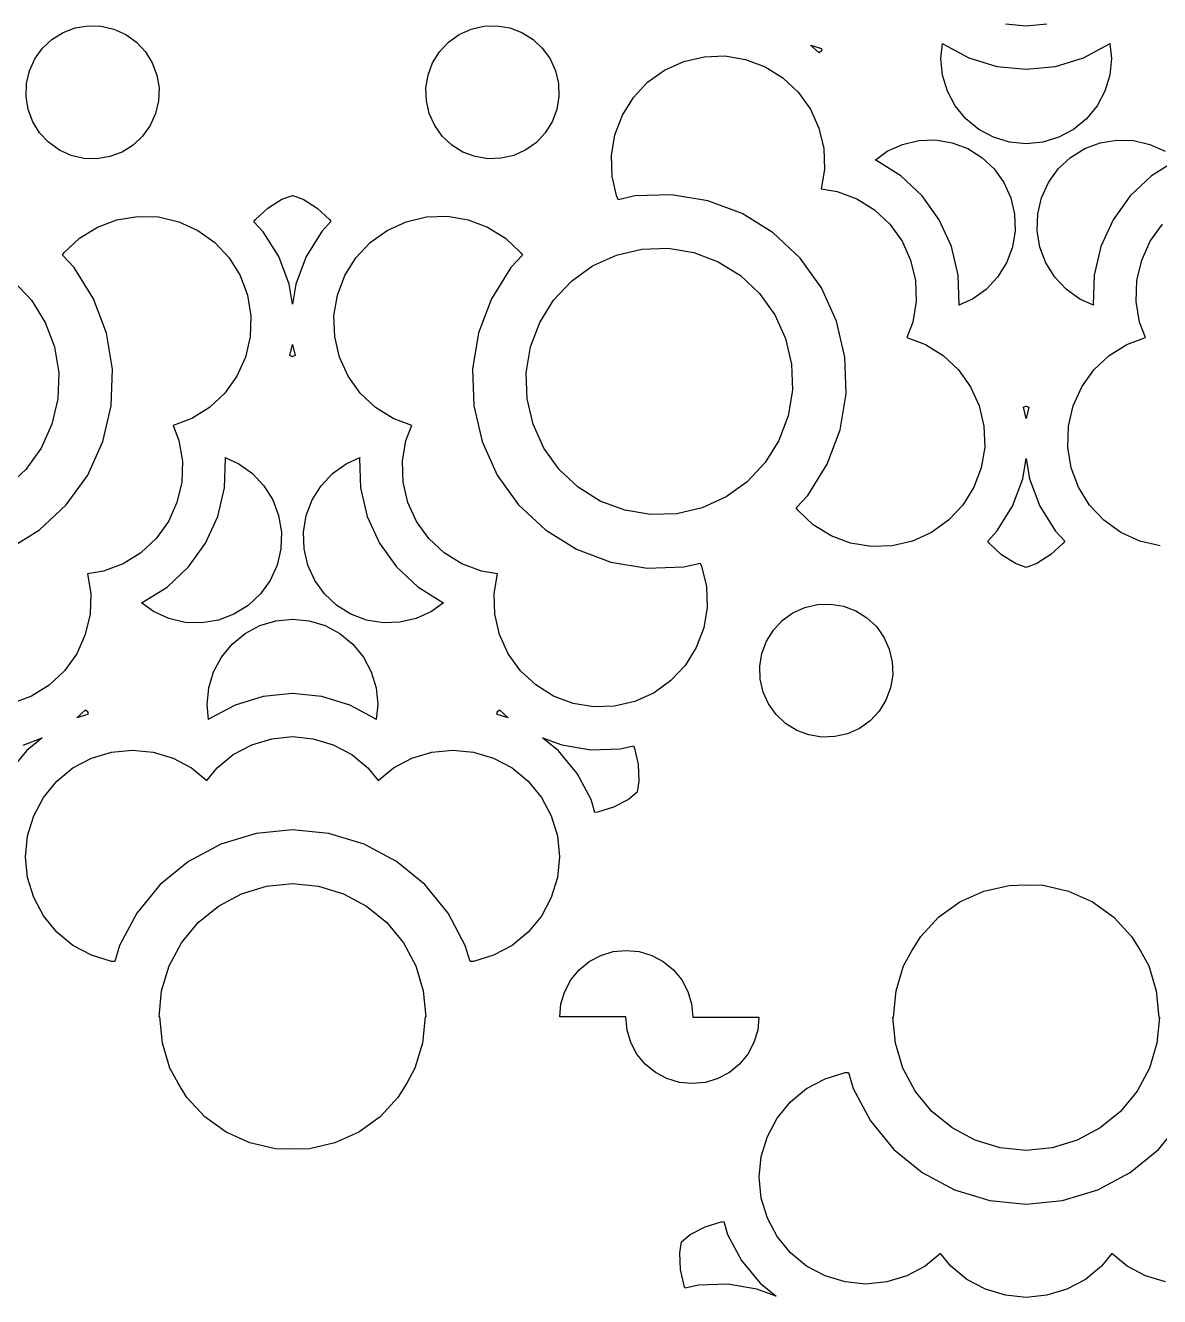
# Model space of a CAD drawing. Header units: metres. Extents: x -75 to 75, y 0 to 231.
# Drawn here: x -16.42 to 12.95, y 84.31 to 117.22 of the extents above; entities that cross this region are included whole.
import ezdxf

# ---------------------------------------------------------------- set-up
doc = ezdxf.new("R2010")
doc.units = ezdxf.units.M

msp = doc.modelspace()

# ---------------------------------------------------------------- linework, layer by layer
for p, q in [((-15.125, 117.153), (-14.7916, 117.208)), ((-14.7916, 117.208), (-14.4524, 117.197)), ((-14.4524, 117.197), (-14.1242, 117.12)), ((-4.87582, 117.12), (-4.54764, 117.197)), ((-4.54764, 117.197), (-4.20844, 117.208)), ((-4.20844, 117.208), (-3.87503, 117.153)), ((9.5, 117.197), (8.96075, 117.25)), ((10.0387, 117.25), (9.5, 117.197)), ((-15.9756, 116.624), (-15.7286, 116.855)), ((-15.7286, 116.855), (-15.4416, 117.033)), ((-15.4416, 117.033), (-15.125, 117.153)), ((-14.1242, 117.12), (-13.8169, 116.981)), ((-13.8169, 116.981), (-13.5397, 116.783)), ((-5.45972, 116.783), (-5.1814, 116.982)), ((-5.1814, 116.982), (-4.87582, 117.12)), ((-3.87503, 117.153), (-3.55844, 117.033)), ((-3.55844, 117.033), (-3.27084, 116.854)), ((-3.27084, 116.854), (-3.02383, 116.623)), ((-16.1716, 116.35), (-15.9756, 116.624)), ((-13.5397, 116.783), (-13.3083, 116.536)), ((-13.3083, 116.536), (-13.1298, 116.249)), ((-5.86966, 116.249), (-5.69107, 116.536)), ((-5.69107, 116.536), (-5.45972, 116.783)), ((-3.02383, 116.623), (-2.82785, 116.349)), ((3.91678, 116.708), (4.20322, 116.621)), ((4.13654, 116.503), (3.91678, 116.708)), ((4.19452, 116.546), (4.13654, 116.503)), ((4.19742, 116.554), (4.19452, 116.546)), ((4.20322, 116.621), (4.19742, 116.554)), ((7.29083, 116.363), (7.3291, 116.75)), ((7.3291, 116.75), (7.34592, 116.736)), ((7.34592, 116.736), (8.0162, 116.377)), ((10.9832, 116.377), (11.6535, 116.736)), ((11.6535, 116.736), (11.6703, 116.75)), ((11.6703, 116.75), (11.7086, 116.362)), ((-16.3119, 116.041), (-16.1716, 116.35)), ((-13.1298, 116.249), (-13.0103, 115.932)), ((-5.98911, 115.932), (-5.86966, 116.249)), ((-2.82785, 116.349), (-2.68811, 116.041)), ((0.13742, 116.06), (0.63144, 116.284)), ((0.63144, 116.284), (1.15735, 116.406)), ((1.15735, 116.406), (1.70065, 116.425)), ((1.70065, 116.425), (2.23352, 116.336)), ((2.23352, 116.336), (2.74088, 116.146)), ((7.33374, 115.932), (7.29083, 116.363)), ((8.0162, 116.377), (8.7439, 116.157)), ((10.2555, 116.157), (10.9832, 116.377)), ((11.7086, 116.362), (11.6663, 115.932)), ((-16.3884, 115.713), (-16.3119, 116.041)), ((-13.0103, 115.932), (-12.9558, 115.599)), ((-6.04419, 115.599), (-5.98911, 115.932)), ((-2.68811, 116.041), (-2.61215, 115.712)), ((-0.30209, 115.745), (0.13742, 116.06)), ((2.74088, 116.146), (3.20184, 115.859)), ((3.20184, 115.859), (3.59613, 115.489)), ((7.4584, 115.518), (7.33374, 115.932)), ((8.7439, 116.157), (9.5, 116.082)), ((9.5, 116.082), (10.2555, 116.157)), ((11.6663, 115.932), (11.541, 115.518)), ((-16.3994, 115.374), (-16.3884, 115.713)), ((-12.9558, 115.599), (-12.9668, 115.26)), ((-6.03201, 115.261), (-6.04419, 115.599)), ((-2.61215, 115.712), (-2.59998, 115.373)), ((-0.67261, 115.35), (-0.30209, 115.745)), ((7.66251, 115.135), (7.4584, 115.518)), ((11.541, 115.518), (11.3363, 115.135)), ((-16.3449, 115.04), (-16.3994, 115.374)), ((-12.9668, 115.26), (-13.0434, 114.932)), ((-5.95605, 114.932), (-6.03201, 115.261)), ((-2.59998, 115.373), (-2.65506, 115.039)), ((-0.95789, 114.89), (-0.67261, 115.35)), ((3.59613, 115.489), (3.91156, 115.05)), ((-16.2255, 114.724), (-16.3449, 115.04)), ((-13.0434, 114.932), (-13.1831, 114.623)), ((-5.81631, 114.624), (-5.95605, 114.932)), ((-2.65506, 115.039), (-2.77451, 114.723)), ((-1.14865, 114.383), (-0.95789, 114.89)), ((3.91156, 115.05), (4.1348, 114.556)), ((7.93735, 114.8), (7.66251, 115.135)), ((11.3363, 115.135), (11.0615, 114.8)), ((-16.0469, 114.436), (-16.2255, 114.724)), ((-13.1831, 114.623), (-13.3802, 114.348)), ((-5.62033, 114.349), (-5.81631, 114.624)), ((-2.77451, 114.723), (-2.95367, 114.435)), ((4.1348, 114.556), (4.2583, 114.029)), ((8.27191, 114.526), (7.93735, 114.8)), ((8.6546, 114.321), (8.27191, 114.526)), ((10.7275, 114.526), (10.3448, 114.321)), ((11.0615, 114.8), (10.7275, 114.526)), ((-15.8156, 114.19), (-16.0469, 114.436)), ((-13.3802, 114.348), (-13.6267, 114.118)), ((-5.37332, 114.118), (-5.62033, 114.349)), ((-2.95367, 114.435), (-3.18445, 114.189)), ((-1.23737, 113.849), (-1.14865, 114.383)), ((6.29816, 114.137), (6.71854, 114.236)), ((6.71854, 114.236), (7.15225, 114.251)), ((7.15225, 114.251), (7.57959, 114.18)), ((9.0686, 114.196), (8.6546, 114.321)), ((9.5, 114.154), (9.0686, 114.196)), ((9.93082, 114.196), (9.5, 114.154)), ((10.3448, 114.321), (9.93082, 114.196)), ((11.4198, 114.18), (11.8472, 114.25)), ((11.8472, 114.25), (12.2809, 114.237)), ((12.2809, 114.237), (12.7013, 114.138)), ((-15.5372, 113.991), (-15.8156, 114.19)), ((-15.2311, 113.852), (-15.5372, 113.991)), ((-13.9143, 113.939), (-14.2309, 113.819)), ((-13.6267, 114.118), (-13.9143, 113.939)), ((-5.08572, 113.939), (-5.37332, 114.118)), ((-4.76913, 113.82), (-5.08572, 113.939)), ((-3.45871, 113.993), (-3.76834, 113.853)), ((-3.18445, 114.189), (-3.45871, 113.993)), ((4.2583, 114.029), (4.27628, 113.487)), ((5.5867, 113.732), (5.90329, 113.958)), ((5.90329, 113.958), (6.29816, 114.137)), ((7.57959, 114.18), (7.98489, 114.027)), ((7.98489, 114.027), (8.35309, 113.798)), ((10.6463, 113.798), (11.0151, 114.027)), ((11.0151, 114.027), (11.4198, 114.18)), ((12.7013, 114.138), (13.0967, 113.959)), ((-14.9035, 113.775), (-15.2311, 113.852)), ((-14.5643, 113.765), (-14.9035, 113.775)), ((-14.2309, 113.819), (-14.5643, 113.765)), ((-4.43573, 113.764), (-4.76913, 113.82)), ((-4.09653, 113.776), (-4.43573, 113.764)), ((-3.76834, 113.853), (-4.09653, 113.776)), ((-1.21881, 113.307), (-1.23737, 113.849)), ((5.60815, 113.724), (5.5867, 113.732)), ((6.25351, 113.322), (5.60815, 113.724)), ((8.35309, 113.798), (8.6691, 113.502)), ((10.3303, 113.502), (10.6463, 113.798)), ((13.3918, 113.725), (12.7465, 113.323)), ((-1.09647, 112.781), (-1.21881, 113.307)), ((4.27628, 113.487), (4.1922, 112.984)), ((6.80783, 112.803), (6.25351, 113.322)), ((8.6691, 113.502), (8.92075, 113.151)), ((10.0787, 113.151), (10.3303, 113.502)), ((12.7465, 113.323), (12.1916, 112.803)), ((4.1922, 112.984), (4.60736, 112.916)), ((4.60736, 112.916), (5.1153, 112.724)), ((8.92075, 113.151), (9.09991, 112.755)), ((9.90009, 112.756), (10.0787, 113.151)), ((-10.1419, 112.485), (-9.7731, 112.715)), ((-9.7731, 112.715), (-9.49942, 112.817)), ((-9.49942, 112.817), (-9.22632, 112.715)), ((-9.22632, 112.715), (-8.85754, 112.486)), ((-1.0611, 112.702), (-1.09647, 112.781)), ((-0.63144, 112.803), (-1.0611, 112.702)), ((0.31717, 112.834), (-0.63144, 112.803)), ((1.25418, 112.679), (0.31717, 112.834)), ((2.14307, 112.345), (1.25418, 112.679)), ((5.1153, 112.724), (5.57568, 112.439)), ((7.25024, 112.186), (6.80783, 112.803)), ((9.09991, 112.755), (9.19791, 112.334)), ((9.80151, 112.335), (9.90009, 112.756)), ((12.1916, 112.803), (11.7492, 112.186)), ((-14.0459, 112.186), (-13.5125, 112.274)), ((-13.5125, 112.274), (-12.9703, 112.258)), ((-12.9703, 112.258), (-12.4438, 112.134)), ((-10.4579, 112.189), (-10.1419, 112.485)), ((-8.85754, 112.486), (-8.54211, 112.19)), ((-6.5556, 112.135), (-6.02969, 112.257)), ((-6.02969, 112.257), (-5.48697, 112.275)), ((-5.48697, 112.275), (-4.9541, 112.187)), ((2.94962, 111.844), (2.14307, 112.345)), ((5.57568, 112.439), (5.97055, 112.068)), ((9.19791, 112.334), (9.2124, 111.901)), ((9.7876, 111.901), (9.80151, 112.335)), ((-15.0136, 111.709), (-14.5527, 111.996)), ((-14.5527, 111.996), (-14.0459, 112.186)), ((-12.4438, 112.134), (-11.9498, 111.91)), ((-11.9498, 111.91), (-11.5097, 111.595)), ((-10.4967, 112.135), (-10.4579, 112.189)), ((-10.2561, 111.877), (-10.4967, 112.135)), ((-8.50327, 112.136), (-8.7439, 111.878)), ((-8.54211, 112.19), (-8.50327, 112.136)), ((-7.4903, 111.596), (-7.0502, 111.911)), ((-7.0502, 111.911), (-6.5556, 112.135)), ((-4.9541, 112.187), (-4.44675, 111.996)), ((-4.44675, 111.996), (-3.98578, 111.709)), ((5.97055, 112.068), (6.2854, 111.629)), ((7.56393, 111.493), (7.25024, 112.186)), ((9.2124, 111.901), (9.14224, 111.474)), ((9.85776, 111.475), (9.7876, 111.901)), ((11.7492, 112.186), (11.4361, 111.494)), ((12.714, 111.629), (13.0294, 112.069)), ((-15.4085, 111.339), (-15.0136, 111.709)), ((-11.5097, 111.595), (-11.1398, 111.2)), ((-9.85428, 111.233), (-10.2561, 111.877)), ((-8.7439, 111.878), (-9.14572, 111.233)), ((-7.86023, 111.201), (-7.4903, 111.596)), ((-3.98578, 111.709), (-3.59149, 111.34)), ((3.6431, 111.193), (2.94962, 111.844)), ((6.2854, 111.629), (6.50864, 111.135)), ((12.4908, 111.135), (12.714, 111.629)), ((-15.4578, 111.271), (-15.4085, 111.339)), ((-15.1557, 110.948), (-15.4578, 111.271)), ((-9.58698, 110.522), (-9.85428, 111.233)), ((-9.14572, 111.233), (-9.41302, 110.522)), ((-3.54221, 111.271), (-3.84372, 110.949)), ((-3.59149, 111.34), (-3.54221, 111.271)), ((-1.72733, 110.991), (-1.10864, 111.27)), ((-1.10864, 111.27), (-0.45111, 111.424)), ((-0.45111, 111.424), (0.22614, 111.447)), ((0.22614, 111.447), (0.8941, 111.336)), ((0.8941, 111.336), (1.52786, 111.097)), ((7.73672, 110.754), (7.56393, 111.493)), ((9.14224, 111.474), (8.98917, 111.068)), ((10.0108, 111.069), (9.85776, 111.475)), ((11.4361, 111.494), (11.2627, 110.754)), ((-14.6541, 110.142), (-15.1557, 110.948)), ((-11.1398, 111.2), (-10.8533, 110.739)), ((-8.14609, 110.74), (-7.86023, 111.201)), ((-3.84372, 110.949), (-4.34528, 110.142)), ((-2.27759, 110.596), (-1.72733, 110.991)), ((1.52786, 111.097), (2.10364, 110.739)), ((4.19626, 110.423), (3.6431, 111.193)), ((6.50864, 111.135), (6.63156, 110.609)), ((8.98917, 111.068), (8.76013, 110.7)), ((10.2393, 110.701), (10.0108, 111.069)), ((12.3673, 110.609), (12.4908, 111.135)), ((-16.7218, 110.596), (-16.2597, 110.102)), ((-10.8533, 110.739), (-10.6631, 110.233)), ((-8.33685, 110.234), (-8.14609, 110.74)), ((-2.7403, 110.102), (-2.27759, 110.596)), ((2.10364, 110.739), (2.59766, 110.276)), ((6.63156, 110.609), (6.64954, 110.067)), ((7.76166, 109.994), (7.73672, 110.754)), ((8.76013, 110.7), (8.46384, 110.384)), ((10.5356, 110.385), (10.2393, 110.701)), ((11.2627, 110.754), (11.2378, 109.995)), ((12.3505, 110.068), (12.3673, 110.609)), ((-9.5, 109.999), (-9.58698, 110.522)), ((-9.41302, 110.522), (-9.5, 109.999)), ((2.59766, 110.276), (2.99136, 109.727)), ((4.58707, 109.557), (4.19626, 110.423)), ((8.46384, 110.384), (8.11246, 110.133)), ((10.887, 110.133), (10.5356, 110.385)), ((-16.2597, 110.102), (-15.9019, 109.527)), ((-14.3202, 109.253), (-14.6541, 110.142)), ((-10.6631, 110.233), (-10.5744, 109.699)), ((-8.42557, 109.699), (-8.33685, 110.234)), ((-4.34528, 110.142), (-4.67984, 109.254)), ((-3.09747, 109.527), (-2.7403, 110.102)), ((6.64954, 110.067), (6.5614, 109.532)), ((8.11246, 110.133), (7.7576, 109.972)), ((7.7576, 109.972), (7.76166, 109.994)), ((11.2418, 109.972), (10.887, 110.133)), ((11.2378, 109.995), (11.2418, 109.972)), ((12.4386, 109.533), (12.3505, 110.068)), ((-10.5744, 109.699), (-10.5918, 109.157)), ((-8.40701, 109.157), (-8.42557, 109.699)), ((2.99136, 109.727), (3.27026, 109.11)), ((-15.9019, 109.527), (-15.6631, 108.892)), ((-3.33694, 108.893), (-3.09747, 109.527)), ((4.80392, 108.632), (4.58707, 109.557)), ((6.5614, 109.532), (6.41296, 109.138)), ((12.5865, 109.138), (12.4386, 109.533)), ((-14.1648, 108.316), (-14.3202, 109.253)), ((-10.5918, 109.157), (-10.7153, 108.631)), ((-9.56784, 108.669), (-9.5, 108.958)), ((-9.5, 108.958), (-9.43216, 108.67)), ((-8.28467, 108.631), (-8.40701, 109.157)), ((-4.67984, 109.254), (-4.83466, 108.317)), ((3.27026, 109.11), (3.42392, 108.451)), ((6.41296, 109.138), (6.89017, 108.958)), ((6.89017, 108.958), (7.35056, 108.673)), ((11.6489, 108.673), (12.1093, 108.959)), ((12.1093, 108.959), (12.5865, 109.138)), ((-15.6631, 108.892), (-15.5535, 108.225)), ((-10.7153, 108.631), (-10.9386, 108.137)), ((-9.50058, 108.64), (-9.56784, 108.669)), ((-9.49362, 108.641), (-9.50058, 108.64)), ((-9.43216, 108.67), (-9.49362, 108.641)), ((-8.06085, 108.137), (-8.28467, 108.631)), ((-3.44711, 108.226), (-3.33694, 108.893)), ((4.83466, 107.683), (4.80392, 108.632)), ((7.35056, 108.673), (7.746, 108.302)), ((11.254, 108.303), (11.6489, 108.673)), ((-14.1955, 107.367), (-14.1648, 108.316)), ((-4.83466, 108.317), (-4.80392, 107.368)), ((3.42392, 108.451), (3.44711, 107.774)), ((7.746, 108.302), (8.06085, 107.863)), ((10.9386, 107.863), (11.254, 108.303)), ((-15.5535, 108.225), (-15.5749, 107.548)), ((-10.9386, 108.137), (-11.2546, 107.697)), ((-7.746, 107.698), (-8.06085, 108.137)), ((-3.42392, 107.549), (-3.44711, 108.226)), ((-11.2546, 107.697), (-11.6489, 107.327)), ((-7.35056, 107.327), (-7.746, 107.698)), ((3.44711, 107.774), (3.33694, 107.106)), ((4.67984, 106.746), (4.83466, 107.683)), ((8.06085, 107.863), (8.28467, 107.369)), ((10.7153, 107.369), (10.9386, 107.863)), ((-15.5749, 107.548), (-15.7292, 106.89)), ((-14.4124, 106.442), (-14.1955, 107.367)), ((-11.6489, 107.327), (-12.1093, 107.041)), ((-6.89017, 107.042), (-7.35056, 107.327)), ((-4.80392, 107.368), (-4.58707, 106.443)), ((-3.27026, 106.89), (-3.42392, 107.549)), ((8.28467, 107.369), (8.40701, 106.843)), ((9.43216, 107.33), (9.49362, 107.359)), ((9.5, 107.042), (9.43216, 107.33)), ((9.49362, 107.359), (9.50058, 107.36)), ((9.56784, 107.331), (9.5, 107.042)), ((9.50058, 107.36), (9.56784, 107.331)), ((10.5918, 106.843), (10.7153, 107.369)), ((-12.1093, 107.041), (-12.5865, 106.862)), ((-6.41296, 106.862), (-6.89017, 107.042)), ((3.33694, 107.106), (3.09747, 106.473)), ((-15.7292, 106.89), (-16.0081, 106.273)), ((-12.5865, 106.862), (-12.4386, 106.467)), ((-6.5614, 106.467), (-6.41296, 106.862)), ((-2.99136, 106.273), (-3.27026, 106.89)), ((4.34528, 105.858), (4.67984, 106.746)), ((8.40701, 106.843), (8.42557, 106.301)), ((10.5744, 106.301), (10.5918, 106.843)), ((-14.8032, 105.577), (-14.4124, 106.442)), ((-12.4386, 106.467), (-12.3505, 105.932)), ((-6.64954, 105.933), (-6.5614, 106.467)), ((-4.58707, 106.443), (-4.19626, 105.577)), ((3.09747, 106.473), (2.73972, 105.897)), ((8.42557, 106.301), (8.33685, 105.766)), ((10.6631, 105.767), (10.5744, 106.301)), ((-16.0081, 106.273), (-16.4029, 105.723)), ((-11.2627, 105.246), (-11.2378, 106.005)), ((-11.2378, 106.005), (-11.2418, 106.028)), ((-11.2418, 106.028), (-10.887, 105.867)), ((-8.11246, 105.867), (-7.7576, 106.028)), ((-7.7576, 106.028), (-7.76166, 106.006)), ((-7.76166, 106.006), (-7.73672, 105.246)), ((-2.59766, 105.724), (-2.99136, 106.273)), ((9.41302, 105.478), (9.5, 106.001)), ((9.5, 106.001), (9.58698, 105.478)), ((-16.4029, 105.723), (-16.8964, 105.26)), ((-12.3505, 105.932), (-12.3673, 105.391)), ((-10.887, 105.867), (-10.5356, 105.615)), ((-8.46442, 105.615), (-8.11246, 105.867)), ((-6.63156, 105.391), (-6.64954, 105.933)), ((-2.10364, 105.261), (-2.59766, 105.724)), ((2.73972, 105.897), (2.27701, 105.403)), ((3.84372, 105.051), (4.34528, 105.858)), ((8.33685, 105.766), (8.14609, 105.26)), ((10.8533, 105.261), (10.6631, 105.767)), ((-15.3569, 104.806), (-14.8032, 105.577)), ((-12.3673, 105.391), (-12.4908, 104.865)), ((-10.5356, 105.615), (-10.2393, 105.299)), ((-8.76071, 105.3), (-8.46442, 105.615)), ((-6.50864, 104.865), (-6.63156, 105.391)), ((-4.19626, 105.577), (-3.6431, 104.807)), ((2.27701, 105.403), (1.72733, 105.009)), ((9.14572, 104.767), (9.41302, 105.478)), ((9.58698, 105.478), (9.85428, 104.767)), ((-11.4361, 104.506), (-11.2627, 105.246)), ((-10.2393, 105.299), (-10.0108, 104.931)), ((-8.98917, 104.932), (-8.76071, 105.3)), ((-7.73672, 105.246), (-7.56393, 104.507)), ((-1.52786, 104.903), (-2.10364, 105.261)), ((1.72733, 105.009), (1.10864, 104.73)), ((3.54221, 104.729), (3.84372, 105.051)), ((8.14609, 105.26), (7.85965, 104.799)), ((11.1398, 104.8), (10.8533, 105.261)), ((-16.0504, 104.156), (-15.3569, 104.806)), ((-12.4908, 104.865), (-12.714, 104.371)), ((-10.0108, 104.931), (-9.85776, 104.525)), ((-9.14224, 104.526), (-8.98917, 104.932)), ((-6.2854, 104.371), (-6.50864, 104.865)), ((-3.6431, 104.807), (-2.94962, 104.156)), ((-0.8941, 104.664), (-1.52786, 104.903)), ((-0.22614, 104.553), (-0.8941, 104.664)), ((1.10864, 104.73), (0.45111, 104.576)), ((3.59149, 104.66), (3.54221, 104.729)), ((3.98578, 104.291), (3.59149, 104.66)), ((7.85965, 104.799), (7.48972, 104.404)), ((8.7439, 104.122), (9.14572, 104.767)), ((9.85428, 104.767), (10.2561, 104.123)), ((11.5097, 104.405), (11.1398, 104.8)), ((-12.714, 104.371), (-13.03, 103.931)), ((-11.7492, 103.814), (-11.4361, 104.506)), ((-9.85776, 104.525), (-9.7876, 104.099)), ((-9.2124, 104.099), (-9.14224, 104.526)), ((-7.56393, 104.507), (-7.25024, 103.814)), ((-5.97055, 103.932), (-6.2854, 104.371)), ((0.45111, 104.576), (-0.22614, 104.553)), ((7.48972, 104.404), (7.0502, 104.089)), ((11.9498, 104.09), (11.5097, 104.405)), ((-16.8569, 103.655), (-16.0504, 104.156)), ((-9.7876, 104.099), (-9.80151, 103.665)), ((-9.19791, 103.666), (-9.2124, 104.099)), ((-2.94962, 104.156), (-2.14307, 103.655)), ((4.44675, 104.004), (3.98578, 104.291)), ((4.9541, 103.813), (4.44675, 104.004)), ((7.0502, 104.089), (6.5556, 103.865)), ((8.50327, 103.864), (8.7439, 104.122)), ((10.2561, 104.123), (10.4967, 103.865)), ((12.4438, 103.866), (11.9498, 104.09)), ((-13.03, 103.931), (-13.4243, 103.561)), ((-12.1916, 103.197), (-11.7492, 103.814)), ((-9.80151, 103.665), (-9.90009, 103.244)), ((-9.09991, 103.245), (-9.19791, 103.666)), ((-7.25024, 103.814), (-6.80783, 103.197)), ((-5.57568, 103.561), (-5.97055, 103.932)), ((5.48697, 103.725), (4.9541, 103.813)), ((6.02969, 103.743), (5.48697, 103.725)), ((6.5556, 103.865), (6.02969, 103.743)), ((8.54211, 103.81), (8.50327, 103.864)), ((8.85754, 103.514), (8.54211, 103.81)), ((10.4573, 103.81), (10.1419, 103.515)), ((10.4967, 103.865), (10.4573, 103.81)), ((12.9703, 103.742), (12.4438, 103.866)), ((-13.4243, 103.561), (-13.8847, 103.275)), ((-5.1153, 103.276), (-5.57568, 103.561)), ((-2.14307, 103.655), (-1.25418, 103.321)), ((9.22632, 103.285), (8.85754, 103.514)), ((10.1419, 103.515), (9.7731, 103.285)), ((-14.3921, 103.084), (-14.8078, 103.015)), ((-14.8078, 103.015), (-14.7243, 102.512)), ((-13.8847, 103.275), (-14.3921, 103.084)), ((-12.7465, 102.677), (-12.1916, 103.197)), ((-9.90009, 103.244), (-10.0787, 102.849)), ((-8.92075, 102.849), (-9.09991, 103.245)), ((-6.80783, 103.197), (-6.25351, 102.678)), ((-4.60736, 103.084), (-5.1153, 103.276)), ((-4.1922, 103.016), (-4.60736, 103.084)), ((-4.27628, 102.513), (-4.1922, 103.016)), ((-1.25418, 103.321), (-0.31717, 103.166)), ((-0.31717, 103.166), (0.63144, 103.197)), ((0.63144, 103.197), (1.0611, 103.298)), ((1.0611, 103.298), (1.09647, 103.219)), ((1.09647, 103.219), (1.21881, 102.693)), ((9.49942, 103.183), (9.22632, 103.285)), ((9.7731, 103.285), (9.49942, 103.183)), ((-13.3918, 102.275), (-12.7465, 102.677)), ((-10.0787, 102.849), (-10.3309, 102.497)), ((-8.6691, 102.498), (-8.92075, 102.849)), ((-6.25351, 102.678), (-5.60815, 102.276)), ((1.21881, 102.693), (1.23737, 102.151)), ((-14.7243, 102.512), (-14.7411, 101.971)), ((-10.3309, 102.497), (-10.6463, 102.202)), ((-8.35309, 102.202), (-8.6691, 102.498)), ((-4.2583, 101.971), (-4.27628, 102.513)), ((-13.4133, 102.267), (-13.3918, 102.275)), ((-13.0967, 102.041), (-13.4133, 102.267)), ((-12.7013, 101.862), (-13.0967, 102.041)), ((-10.6463, 102.202), (-11.0151, 101.973)), ((-7.98489, 101.973), (-8.35309, 102.202)), ((-5.90329, 102.042), (-6.29816, 101.863)), ((-5.5867, 102.268), (-5.90329, 102.042)), ((-5.60815, 102.276), (-5.5867, 102.268)), ((1.23737, 102.151), (1.14865, 101.617)), ((3.45871, 102.007), (3.76834, 102.147)), ((3.76834, 102.147), (4.09653, 102.224)), ((4.09653, 102.224), (4.43573, 102.236)), ((4.43573, 102.236), (4.76913, 102.18)), ((4.76913, 102.18), (5.08572, 102.061)), ((5.08572, 102.061), (5.37332, 101.882)), ((-14.7411, 101.971), (-14.8646, 101.444)), ((-12.2809, 101.763), (-12.7013, 101.862)), ((-11.8472, 101.749), (-12.2809, 101.763)), ((-11.4198, 101.82), (-11.8472, 101.749)), ((-11.0151, 101.973), (-11.4198, 101.82)), ((-10.3448, 101.679), (-9.93082, 101.804)), ((-9.93082, 101.804), (-9.5, 101.846)), ((-9.5, 101.846), (-9.0686, 101.804)), ((-9.0686, 101.804), (-8.6546, 101.679)), ((-7.57959, 101.82), (-7.98489, 101.973)), ((-7.15225, 101.749), (-7.57959, 101.82)), ((-6.71854, 101.764), (-7.15225, 101.749)), ((-6.29816, 101.863), (-6.71854, 101.764)), ((-4.1348, 101.444), (-4.2583, 101.971)), ((2.95309, 101.564), (3.18387, 101.811)), ((3.18387, 101.811), (3.45871, 102.007)), ((5.37332, 101.882), (5.62033, 101.651)), ((-14.8646, 101.444), (-15.0884, 100.95)), ((-11.0621, 101.2), (-10.7275, 101.474)), ((-10.7275, 101.474), (-10.3448, 101.679)), ((-8.6546, 101.679), (-8.27191, 101.474)), ((-8.27191, 101.474), (-7.93735, 101.2)), ((-3.91156, 100.95), (-4.1348, 101.444)), ((1.14865, 101.617), (0.95789, 101.11)), ((2.77451, 101.277), (2.95309, 101.564)), ((5.62033, 101.651), (5.81631, 101.376)), ((5.81631, 101.376), (5.95605, 101.068)), ((-11.3369, 100.865), (-11.0621, 101.2)), ((-7.93735, 101.2), (-7.66251, 100.865)), ((0.95789, 101.11), (0.67203, 100.649)), ((2.65506, 100.96), (2.77451, 101.277)), ((5.95605, 101.068), (6.03201, 100.739)), ((-15.0884, 100.95), (-15.4039, 100.51)), ((-11.541, 100.482), (-11.3369, 100.865)), ((-7.66251, 100.865), (-7.4584, 100.482)), ((-3.59613, 100.511), (-3.91156, 100.95)), ((2.59998, 100.627), (2.65506, 100.96)), ((6.03201, 100.739), (6.04419, 100.401)), ((-15.4039, 100.51), (-15.7982, 100.14)), ((-11.6663, 100.068), (-11.541, 100.482)), ((-7.4584, 100.482), (-7.33374, 100.068)), ((-3.20184, 100.141), (-3.59613, 100.511)), ((0.67203, 100.649), (0.30151, 100.255)), ((2.61215, 100.288), (2.59998, 100.627)), ((6.04419, 100.401), (5.98911, 100.067)), ((-15.7982, 100.14), (-16.2591, 99.8533)), ((-11.7086, 99.6382), (-11.6663, 100.068)), ((-7.33374, 100.068), (-7.29083, 99.6371)), ((-2.74088, 99.8539), (-3.20184, 100.141)), ((0.30151, 100.255), (-0.13742, 99.9397)), ((2.68811, 99.9594), (2.61215, 100.288)), ((5.98911, 100.067), (5.86966, 99.7513)), ((-16.2591, 99.8533), (-16.7659, 99.6631)), ((-10.2555, 99.8429), (-10.9832, 99.6226)), ((-9.5, 99.9177), (-10.2555, 99.8429)), ((-8.7439, 99.8429), (-9.5, 99.9177)), ((-8.0162, 99.6226), (-8.7439, 99.8429)), ((-2.23352, 99.6637), (-2.74088, 99.8539)), ((-0.63144, 99.7159), (-1.15735, 99.5936)), ((-0.13742, 99.9397), (-0.63144, 99.7159)), ((2.82785, 99.651), (2.68811, 99.9594)), ((5.86966, 99.7513), (5.69049, 99.4631)), ((-15.0809, 99.2926), (-14.8629, 99.4967)), ((-14.8629, 99.4967), (-14.8043, 99.4527)), ((-14.8043, 99.4527), (-14.8026, 99.4463)), ((-14.8026, 99.4463), (-14.7962, 99.379)), ((-11.6703, 99.2503), (-11.7086, 99.6382)), ((-10.9832, 99.6226), (-11.6535, 99.2642)), ((-7.34592, 99.2642), (-8.0162, 99.6226)), ((-7.29083, 99.6371), (-7.3291, 99.2503)), ((-4.20322, 99.379), (-4.19742, 99.4463)), ((-4.19742, 99.4463), (-4.19452, 99.4538)), ((-4.19452, 99.4538), (-4.13654, 99.4973)), ((-4.13654, 99.4973), (-3.91678, 99.2921)), ((-1.70065, 99.575), (-2.23352, 99.6637)), ((-1.15735, 99.5936), (-1.70065, 99.575)), ((3.02383, 99.3767), (2.82785, 99.651)), ((5.69049, 99.4631), (5.45914, 99.2167)), ((-14.7962, 99.379), (-15.0809, 99.2926)), ((-11.6535, 99.2642), (-11.6703, 99.2503)), ((-7.3291, 99.2503), (-7.34592, 99.2642)), ((-3.91678, 99.2921), (-4.20322, 99.379)), ((3.27084, 99.1459), (3.02383, 99.3767)), ((3.55844, 98.9668), (3.27084, 99.1459)), ((5.45914, 99.2167), (5.1814, 99.0184)), ((-16.4771, 98.587), (-15.9796, 98.7743)), ((-15.9796, 98.7743), (-16.3907, 98.4368)), ((-10.5565, 98.5934), (-10.0387, 98.7499)), ((-10.0387, 98.7499), (-9.5, 98.8033)), ((-9.5, 98.8033), (-8.96075, 98.7505)), ((-8.96075, 98.7505), (-8.44296, 98.5934)), ((-2.60867, 98.4368), (-3.02151, 98.7748)), ((-3.02151, 98.7748), (-2.52228, 98.5876)), ((3.87503, 98.8473), (3.55844, 98.9668)), ((4.20844, 98.7917), (3.87503, 98.8473)), ((4.54764, 98.8033), (4.20844, 98.7917)), ((4.87582, 98.8798), (4.54764, 98.8033)), ((5.1814, 99.0184), (4.87582, 98.8798)), ((-16.3907, 98.4368), (-16.872, 97.8494)), ((-14.7057, 98.2478), (-14.1885, 98.4043)), ((-14.1885, 98.4043), (-13.6493, 98.4577)), ((-13.6493, 98.4577), (-13.11, 98.4049)), ((-13.11, 98.4049), (-12.5917, 98.2478)), ((-11.0342, 98.3376), (-10.5565, 98.5934)), ((-8.44296, 98.5934), (-7.96518, 98.3376)), ((-6.40775, 98.2478), (-5.88937, 98.4043)), ((-5.88937, 98.4043), (-5.35013, 98.4577)), ((-5.35013, 98.4577), (-4.81088, 98.4049)), ((-4.81088, 98.4049), (-4.29367, 98.2478)), ((-2.12741, 97.8494), (-2.60867, 98.4368)), ((-2.52228, 98.5876), (-1.77255, 98.4635)), ((-1.77255, 98.4635), (-1.01297, 98.4884)), ((-1.01297, 98.4884), (-0.66971, 98.5684)), ((-0.66971, 98.5684), (-0.64188, 98.5064)), ((-0.64188, 98.5064), (-0.54446, 98.0866)), ((-15.1847, 97.9921), (-14.7057, 98.2478)), ((-12.5917, 98.2478), (-12.1139, 97.9921)), ((-11.4535, 97.9938), (-11.0342, 98.3376)), ((-7.96518, 98.3376), (-7.54596, 97.9938)), ((-6.88553, 97.9921), (-6.40775, 98.2478)), ((-4.29367, 98.2478), (-3.81473, 97.9921)), ((-0.54446, 98.0866), (-0.52939, 97.6523)), ((-15.6028, 97.6482), (-15.1847, 97.9921)), ((-12.1139, 97.9921), (-11.7202, 97.6685)), ((-11.7202, 97.6685), (-11.4535, 97.9938)), ((-7.54596, 97.9938), (-7.27924, 97.6685)), ((-7.27924, 97.6685), (-6.88553, 97.9921)), ((-3.81473, 97.9921), (-3.39667, 97.6482)), ((-1.76907, 97.1791), (-2.12741, 97.8494)), ((-15.946, 97.2302), (-15.6028, 97.6482)), ((-3.39667, 97.6482), (-3.05341, 97.2302)), ((-0.52939, 97.6523), (-0.57693, 97.3641)), ((-16.2017, 96.7518), (-15.946, 97.2302)), ((-3.05341, 97.2302), (-2.7977, 96.7518)), ((-1.66644, 96.8423), (-1.76907, 97.1791)), ((-0.80249, 97.1786), (-1.18576, 96.9739)), ((-0.57693, 97.3641), (-0.80249, 97.1786)), ((-1.59918, 96.8486), (-1.66644, 96.8423)), ((-1.18576, 96.9739), (-1.59918, 96.8486)), ((-16.3589, 96.2346), (-16.2017, 96.7518)), ((-2.7977, 96.7518), (-2.64114, 96.2346)), ((-16.4116, 95.6959), (-16.3589, 96.2346)), ((-10.444, 96.2972), (-11.3543, 96.0218)), ((-9.5, 96.3911), (-10.444, 96.2972)), ((-8.55545, 96.2972), (-9.5, 96.3911)), ((-7.64511, 96.0218), (-8.55545, 96.2972)), ((-2.64114, 96.2346), (-2.5878, 95.6948)), ((-11.3543, 96.0218), (-12.1916, 95.5736)), ((-6.80783, 95.5736), (-7.64511, 96.0218)), ((-16.3583, 95.1561), (-16.4116, 95.6959)), ((-12.1916, 95.5736), (-12.9257, 94.9717)), ((-6.07376, 94.9717), (-6.80783, 95.5736)), ((-2.5878, 95.6948), (-2.64056, 95.1561)), ((-16.2017, 94.6383), (-16.3583, 95.1561)), ((-2.64056, 95.1561), (-2.7977, 94.6383)), ((-12.9257, 94.9717), (-13.5275, 94.2376)), ((-10.8209, 94.7369), (-10.1732, 94.9329)), ((-10.1732, 94.9329), (-9.5, 94.9995)), ((-9.5, 94.9995), (-8.82623, 94.9334)), ((-8.82623, 94.9334), (-8.17856, 94.7369)), ((-5.47189, 94.2376), (-6.07376, 94.9717)), ((7.78485, 94.5235), (8.39948, 94.8007)), ((8.39948, 94.8007), (9.05759, 94.9543)), ((9.05759, 94.9543), (9.5, 94.9694)), ((9.5, 94.9694), (9.94183, 94.9549)), ((9.94183, 94.9549), (10.5999, 94.8007)), ((10.5999, 94.8007), (11.2151, 94.5229)), ((-15.946, 94.1605), (-16.2017, 94.6383)), ((-11.4187, 94.4174), (-10.8209, 94.7369)), ((-8.17856, 94.7369), (-7.58075, 94.4174)), ((-2.7977, 94.6383), (-3.05399, 94.1599)), ((7.23111, 94.1263), (7.78485, 94.5235)), ((11.2151, 94.5229), (11.7689, 94.1263)), ((-15.6028, 93.7425), (-15.946, 94.1605)), ((-13.5275, 94.2376), (-13.9757, 93.4004)), ((-11.9423, 93.9883), (-11.4187, 94.4174)), ((-7.58075, 94.4174), (-7.05716, 93.9883)), ((-5.02368, 93.4004), (-5.47189, 94.2376)), ((-3.05399, 94.1599), (-3.39725, 93.7419)), ((6.7684, 93.6323), (7.23111, 94.1263)), ((11.7689, 94.1263), (12.2316, 93.6323)), ((-12.3719, 93.4641), (-11.9423, 93.9883)), ((-7.05716, 93.9883), (-6.6275, 93.4641)), ((-15.1847, 93.3986), (-15.6028, 93.7425)), ((-12.6908, 92.8669), (-12.3719, 93.4641)), ((-6.6275, 93.4641), (-6.30859, 92.8669)), ((-3.39725, 93.7419), (-3.81473, 93.3986)), ((6.53705, 93.2612), (6.7684, 93.6323)), ((12.2316, 93.6323), (12.4624, 93.2612)), ((-14.7057, 93.1429), (-15.1847, 93.3986)), ((-14.1885, 92.9858), (-14.7057, 93.1429)), ((-13.9757, 93.4004), (-14.1033, 92.9782)), ((-4.89612, 92.9782), (-5.02368, 93.4004)), ((-4.29367, 93.1429), (-4.81088, 92.9864)), ((-3.81473, 93.3986), (-4.29367, 93.1429)), ((-1.81372, 92.98), (-1.51453, 93.1394)), ((-1.51453, 93.1394), (-1.19156, 93.2374)), ((-1.19156, 93.2374), (-0.85467, 93.2705)), ((-0.85467, 93.2705), (-0.51837, 93.238)), ((-0.51837, 93.238), (-0.1954, 93.1394)), ((-0.1954, 93.1394), (0.10321, 92.98)), ((6.32715, 92.8669), (6.53705, 93.2612)), ((12.4624, 93.2612), (12.6729, 92.8669)), ((-14.1033, 92.9782), (-14.1885, 92.9858)), ((-12.8874, 92.2198), (-12.6908, 92.8669)), ((-6.30859, 92.8669), (-6.11261, 92.2198)), ((-4.81088, 92.9864), (-4.89612, 92.9782)), ((-2.07523, 92.7654), (-1.81372, 92.98)), ((0.10321, 92.98), (0.36472, 92.7654)), ((6.13058, 92.2198), (6.32715, 92.8669)), ((12.6729, 92.8669), (12.8688, 92.2198)), ((-2.44922, 92.2053), (-2.28976, 92.5039)), ((-2.28976, 92.5039), (-2.07523, 92.7654)), ((0.36472, 92.7654), (0.57925, 92.5039)), ((0.57925, 92.5039), (0.73871, 92.2053)), ((-12.9535, 91.549), (-12.8874, 92.2198)), ((-6.11261, 92.2198), (-6.04593, 91.549)), ((-2.54721, 91.8824), (-2.44922, 92.2053)), ((0.73871, 92.2053), (0.83612, 91.8824)), ((6.0639, 91.542), (6.13058, 92.2198)), ((12.8688, 92.2198), (12.9361, 91.542)), ((-2.57968, 91.549), (-2.54721, 91.8824)), ((0.83612, 91.8824), (0.86975, 91.542)), ((-12.9361, 91.549), (-12.9535, 91.549)), ((-12.8688, 90.8711), (-12.9361, 91.549)), ((-6.0639, 91.549), (-6.13058, 90.8711)), ((-6.04593, 91.549), (-6.0639, 91.549)), ((-0.86975, 91.549), (-2.57968, 91.549)), ((-0.83612, 91.2086), (-0.86975, 91.549)), ((0.86975, 91.542), (2.57968, 91.542)), ((2.57968, 91.542), (2.54721, 91.2086)), ((6.11261, 90.8711), (6.04593, 91.542)), ((6.04593, 91.542), (6.0639, 91.542)), ((12.9535, 91.542), (12.8874, 90.8711)), ((12.9361, 91.542), (12.9535, 91.542)), ((-0.73871, 90.8856), (-0.83612, 91.2086)), ((2.54721, 91.2086), (2.44922, 90.8856)), ((-12.6729, 90.224), (-12.8688, 90.8711)), ((-6.13058, 90.8711), (-6.32715, 90.224)), ((-0.57925, 90.587), (-0.73871, 90.8856)), ((2.44922, 90.8856), (2.28918, 90.5864)), ((6.30859, 90.224), (6.11261, 90.8711)), ((12.8874, 90.8711), (12.6908, 90.224)), ((-0.36472, 90.3255), (-0.57925, 90.587)), ((2.28918, 90.5864), (2.07465, 90.3249)), ((-12.4624, 89.8297), (-12.6729, 90.224)), ((-6.32715, 90.224), (-6.53705, 89.8297)), ((-0.10321, 90.111), (-0.36472, 90.3255)), ((2.07465, 90.3249), (1.81372, 90.111)), ((6.6275, 89.6268), (6.30859, 90.224)), ((12.6908, 90.224), (12.3713, 89.6262)), ((0.1954, 89.9515), (-0.10321, 90.111)), ((0.51837, 89.8529), (0.1954, 89.9515)), ((0.85467, 89.8205), (0.51837, 89.8529)), ((1.19156, 89.8535), (0.85467, 89.8205)), ((1.51453, 89.9515), (1.19156, 89.8535)), ((1.81372, 90.111), (1.51453, 89.9515)), ((3.81473, 89.6923), (4.29367, 89.948)), ((4.29367, 89.948), (4.81088, 90.1046)), ((4.81088, 90.1046), (4.89612, 90.1127)), ((4.89612, 90.1127), (5.02368, 89.6906)), ((-12.2316, 89.4586), (-12.4624, 89.8297)), ((-6.53705, 89.8297), (-6.76898, 89.4581)), ((3.39667, 89.3485), (3.81473, 89.6923)), ((5.02368, 89.6906), (5.47189, 88.8533)), ((7.05716, 89.1026), (6.6275, 89.6268)), ((12.3713, 89.6262), (11.9417, 89.1021)), ((-11.7689, 88.9646), (-12.2316, 89.4586)), ((-6.76898, 89.4581), (-7.23169, 88.9641)), ((3.05341, 88.9304), (3.39667, 89.3485)), ((-11.2151, 88.568), (-11.7689, 88.9646)), ((-7.23169, 88.9641), (-7.78485, 88.5674)), ((2.7977, 88.4526), (3.05341, 88.9304)), ((7.58075, 88.6736), (7.05716, 89.1026)), ((11.9417, 89.1021), (11.4187, 88.6736)), ((-10.5999, 88.2903), (-11.2151, 88.568)), ((-7.78485, 88.5674), (-8.39948, 88.2903)), ((5.47189, 88.8533), (6.07376, 88.1192)), ((8.17856, 88.3541), (7.58075, 88.6736)), ((11.4187, 88.6736), (10.8209, 88.3541)), ((12.9257, 88.1192), (13.5275, 88.8533)), ((-9.94183, 88.136), (-10.5999, 88.2903)), ((-8.39948, 88.2903), (-9.05759, 88.1366)), ((2.64056, 87.9348), (2.7977, 88.4526)), ((8.82623, 88.1575), (8.17856, 88.3541)), ((10.8209, 88.3541), (10.1732, 88.1581)), ((-9.5, 88.1216), (-9.94183, 88.136)), ((-9.05759, 88.1366), (-9.5, 88.1216)), ((2.5878, 87.3962), (2.64056, 87.9348)), ((6.07376, 88.1192), (6.80783, 87.5174)), ((9.5, 88.0914), (8.82623, 88.1575)), ((10.1732, 88.1581), (9.5, 88.0914)), ((12.1916, 87.5174), (12.9257, 88.1192)), ((2.64114, 86.8564), (2.5878, 87.3962)), ((6.80783, 87.5174), (7.64511, 87.0692)), ((11.3543, 87.0692), (12.1916, 87.5174)), ((7.64511, 87.0692), (8.55545, 86.7937)), ((10.444, 86.7937), (11.3543, 87.0692)), ((2.7977, 86.3391), (2.64114, 86.8564)), ((8.55545, 86.7937), (9.5, 86.6998)), ((9.5, 86.6998), (10.444, 86.7937)), ((1.18576, 86.1171), (1.59918, 86.2423)), ((1.59918, 86.2423), (1.66644, 86.2487)), ((1.66644, 86.2487), (1.76907, 85.9118)), ((3.05341, 85.8608), (2.7977, 86.3391)), ((0.57693, 85.7268), (0.80249, 85.9124)), ((0.80249, 85.9124), (1.18576, 86.1171)), ((1.76907, 85.9118), (2.12741, 85.2415)), ((0.52939, 85.4387), (0.57693, 85.7268)), ((3.39667, 85.4427), (3.05341, 85.8608)), ((0.54446, 85.0044), (0.52939, 85.4387)), ((2.12741, 85.2415), (2.60867, 84.6541)), ((3.81473, 85.0989), (3.39667, 85.4427)), ((7.27924, 85.4224), (6.88553, 85.0989)), ((7.54596, 85.0971), (7.27924, 85.4224)), ((11.7202, 85.4224), (11.4529, 85.0966)), ((12.1139, 85.0989), (11.7202, 85.4224)), ((0.64188, 84.5846), (0.54446, 85.0044)), ((4.29367, 84.8432), (3.81473, 85.0989)), ((6.88553, 85.0989), (6.40775, 84.8432)), ((7.96518, 84.7533), (7.54596, 85.0971)), ((11.4529, 85.0966), (11.0342, 84.7533)), ((12.5917, 84.8432), (12.1139, 85.0989)), ((0.66971, 84.5225), (0.64188, 84.5846)), ((1.01297, 84.6025), (0.66971, 84.5225)), ((1.77255, 84.6275), (1.01297, 84.6025)), ((2.52228, 84.5034), (1.77255, 84.6275)), ((2.60867, 84.6541), (3.02151, 84.3161)), ((4.81088, 84.686), (4.29367, 84.8432)), ((5.35013, 84.6333), (4.81088, 84.686)), ((5.88937, 84.6866), (5.35013, 84.6333)), ((6.40775, 84.8432), (5.88937, 84.6866)), ((8.44296, 84.4976), (7.96518, 84.7533)), ((11.0342, 84.7533), (10.5565, 84.4976)), ((13.11, 84.686), (12.5917, 84.8432)), ((3.02151, 84.3161), (2.52228, 84.5034)), ((8.96075, 84.3405), (8.44296, 84.4976)), ((9.5, 84.2877), (8.96075, 84.3405)), ((10.0387, 84.341), (9.5, 84.2877)), ((10.5565, 84.4976), (10.0387, 84.341))]:
    msp.add_line(p, q)

doc.saveas('drawing.dxf')
